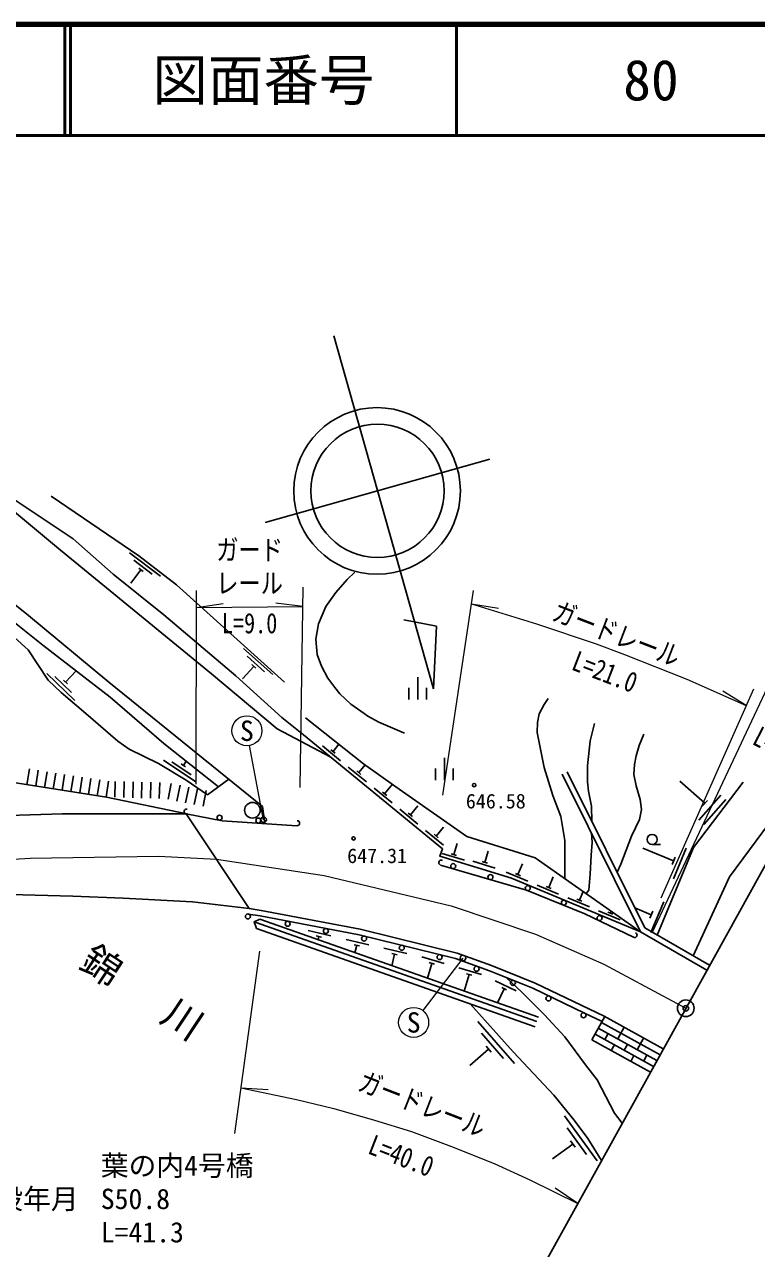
# Model space of a CAD drawing. Units: millimetres, scale not verified. Extents: x 40000 to 680000, y 20000 to 380000.
# Drawn here: x 505119 to 570996, y 269830 to 380000 of the extents above; entities that cross this region are included whole.
import ezdxf
from ezdxf.enums import TextEntityAlignment as Align

# ---------------------------------------------------------------- set-up
doc = ezdxf.new("R2010")
doc.units = ezdxf.units.MM
doc.header["$LTSCALE"] = 1000
doc.header["$PDMODE"] = 32
doc.header["$PDSIZE"] = 500
doc.linetypes.add('CHAIN', pattern=[18.5, 12, -1.5, 3.5, -1.5])
for name, color, linetype, lineweight in [('M-BGD', 7, 'Continuous', 25), ('M-BMK', 2, 'CHAIN', 13), ('M-BMK-HTXT', 7, 'Continuous', 13), ('M-BMK-OTRS', 5, 'Continuous', 25), ('M-BMK-SRVR', 3, 'Continuous', 25), ('M-STR-HTXT', 7, 'Continuous', 13), ('M-STR-STR1', 1, 'Continuous', 25), ('M-STR-STRC', 7, 'Continuous', 25), ('M-TTL', 2, 'Continuous', 140), ('M-TTL-LINE', 7, 'Continuous', 50)]:
    doc.layers.add(name, color=color, linetype=linetype, lineweight=lineweight)
doc.layers.add('M-OTRS', color=6, linetype='Continuous')
doc.layers.add('M-TTL-TXT', color=7, linetype='Continuous')
doc.styles.add('ＭＳ ゴシック', font='')
doc.styles.get('ＭＳ ゴシック').set_extended_font_data('MS Gothic')

msp = doc.modelspace()

# ---------------------------------------------------------------- linework, layer by layer
at = {"layer": 'M-BGD'}
for p, q in [((517359, 330340), (514568, 332453)), ((516619, 330524), (514945, 331791)), ((515601, 330918), (514696, 329722)), ((515797, 330770), (515406, 331066)), ((527454, 321506), (524837, 323830)), ((526731, 321746), (525161, 323141)), ((508807, 320814), (509770, 321814)), ((525747, 322219), (524751, 321098)), ((525930, 322056), (525564, 322382)), ((507130, 321595), (509652, 319168)), ((507843, 321326), (509355, 319870)), ((508630, 320984), (508983, 320644)), ((540507, 319251), (540507, 321244)), ((539707, 319251), (539707, 320296)), ((541307, 319251), (541307, 320296)), ((532886, 314565), (533419, 315215)), ((531941, 315069), (533564, 313737)), ((532696, 314720), (533075, 314410)), ((505565, 312996), (505342, 311573)), ((517627, 313791), (520531, 311838)), ((518375, 313649), (520118, 312477)), ((519210, 313449), (519617, 313176)), ((519414, 313312), (519668, 313690)), ((534260, 313166), (535884, 311834)), ((535205, 312662), (535781, 313364)), ((542108, 311989), (542108, 313034)), ((542908, 311989), (542908, 313982)), ((543708, 311989), (543708, 313034)), ((506355, 312872), (506133, 311449)), ((507146, 312748), (506923, 311326)), ((507936, 312625), (507714, 311202)), ((508726, 312501), (508504, 311078)), ((509517, 312378), (509294, 310955)), ((510307, 312254), (510085, 310831)), ((511098, 312130), (510875, 310708)), ((511888, 312007), (511666, 310584)), ((512678, 311883), (512456, 310460)), ((513294, 311878), (513256, 310439)), ((514094, 311857), (514055, 310417)), ((514894, 311835), (514855, 310396)), ((515694, 311814), (515655, 310374)), ((516493, 311792), (516455, 310353)), ((521586, 310659), (523496, 312073)), ((535016, 312818), (535395, 312507)), ((553517, 312522), (560558, 298325)), ((553964, 312744), (560938, 298683)), ((566345, 309903), (564093, 311885)), ((517293, 311771), (517254, 310331)), ((518331, 311676), (518049, 310264)), ((519115, 311520), (518833, 310107)), ((519900, 311363), (519618, 309951)), ((520684, 311206), (520402, 309794)), ((521469, 311050), (521187, 309638)), ((536580, 311263), (538203, 309932)), ((537335, 310915), (537714, 310604)), ((537525, 310760), (538224, 311613)), ((539844, 308857), (540510, 309669)), ((565804, 308381), (567786, 310633)), ((566114, 309640), (566576, 310166)), ((566255, 307984), (568237, 310236)), ((538899, 309361), (540523, 308029)), ((539655, 309013), (540033, 308702)), ((541219, 307458), (542842, 306126)), ((542164, 306955), (542829, 307766)), ((541974, 307110), (542353, 306799)), ((543762, 305289), (544070, 306293)), ((542697, 305396), (544704, 304781)), ((543528, 305361), (543996, 305218)), ((546544, 304583), (546851, 305587)), ((563536, 304719), (560767, 305872)), ((561604, 306202), (562354, 306202)), ((563513, 303103), (564667, 305873)), ((545478, 304690), (547486, 304075)), ((546309, 304655), (546778, 304511)), ((549524, 303481), (549927, 304450)), ((563402, 304396), (563671, 305042)), ((548474, 303690), (550412, 302883)), ((549298, 303575), (549750, 303387)), ((552293, 302328), (552697, 303297)), ((551243, 302538), (553182, 301731)), ((552067, 302422), (552520, 302234)), ((555063, 301175), (555391, 301964)), ((554013, 301385), (555952, 300578)), ((554837, 301269), (555289, 301081)), ((561496, 298261), (562650, 301030)), ((556783, 300232), (558722, 299425)), ((557607, 300117), (558059, 299928)), ((557833, 300023), (557904, 300194)), ((561519, 299876), (560041, 300492)), ((561384, 299553), (561653, 300199)), ((551241, 290268), (525803, 299247)), ((551075, 289796), (525987, 298627)), ((551374, 290645), (526286, 299476)), ((566775, 295321), (560938, 298683)), ((532698, 297969), (530652, 298445)), ((531846, 297860), (531368, 297971)), ((531607, 297915), (531540, 297627)), ((536107, 297177), (534061, 297652)), ((566533, 294884), (560558, 298325)), ((535255, 297067), (534777, 297178)), ((535016, 297122), (534861, 296458)), ((539516, 296384), (537470, 296860)), ((538664, 296274), (538186, 296385)), ((538425, 296329), (538183, 295288)), ((542877, 295481), (540864, 296078)), ((541785, 295492), (541389, 294160)), ((542020, 295422), (541550, 295562)), ((546232, 294484), (544219, 295082)), ((545140, 294496), (544695, 292996)), ((545375, 294426), (544905, 294565)), ((549366, 293035), (547466, 293929)), ((548289, 293210), (547692, 291941)), ((548510, 293106), (548067, 293315)), ((555527, 291026), (557098, 290274)), ((549214, 286488), (545919, 290250)), ((556178, 288611), (557338, 290707)), ((557048, 290183), (562315, 287267)), ((548216, 286944), (546240, 289201)), ((556468, 289135), (561735, 286219)), ((556758, 289659), (562025, 286743)), ((557343, 288651), (557633, 289175)), ((558508, 288690), (559088, 289738)), ((560257, 287721), (560838, 288769)), ((546889, 287776), (545197, 286294)), ((547120, 287513), (546659, 288039)), ((556178, 288611), (561445, 285695)), ((557928, 287643), (558218, 288166)), ((559093, 287682), (559383, 288206)), ((559677, 286674), (559967, 287198)), ((560842, 286713), (561132, 287237)), ((556661, 277732), (553726, 281780)), ((555710, 278278), (553949, 280706)), ((554465, 279228), (552643, 277907)), ((554670, 278945), (554260, 279511))]:
    msp.add_line(p, q, dxfattribs=at)
for points in [[(532695, 314049), (527847, 316606), (521961, 321543), (508369, 332698), (502571, 337474)], [(503934, 337424), (509486, 333702), (513090, 330538), (517649, 326862), (524145, 321374), (528274, 317614), (530236, 316066)], [(528511, 320794), (518785, 329561), (515405, 332164), (507511, 337548)], [(521586, 310659), (519658, 311999), (517193, 313484), (514526, 314763), (513521, 315502), (510628, 317993), (508417, 319872), (507256, 320982), (505448, 323701), (504232, 324837), (503280, 325572), (501076, 326752), (498631, 328054), (497740, 328669), (497125, 329287), (496332, 330639), (495673, 331129), (494947, 331438), (494483, 331746), (493827, 332481), (491216, 335932), (490893, 336531)], [(492040, 336767), (498917, 330442), (503460, 326780), (506781, 324134), (512820, 319446), (517656, 315277), (522580, 311395)], [(526759, 308078), (526532, 309610), (512716, 320816), (505495, 326794), (492837, 336906)], [(539327, 316202), (537012, 317203), (536032, 317755), (535676, 317979), (534490, 318835), (533499, 319740), (533047, 320324), (532406, 321161), (531833, 322246), (531459, 323295), (531347, 324662), (531585, 326043), (532224, 327611), (533128, 328884), (534166, 330045), (534860, 330699)], [(492699, 319015), (495894, 315031), (503942, 311792), (512501, 310453), (519717, 308939)], [(553757, 303116), (553757, 306567), (553392, 308709), (552676, 310615), (551873, 313132), (551534, 314934), (551256, 316269), (551284, 317175), (551430, 317940), (551875, 318787), (552248, 319346)], [(560558, 298325), (551075, 305005), (544933, 306912), (538523, 311399), (535640, 313464), (530405, 317590)], [(556190, 308258), (556139, 309650), (555864, 310998), (555776, 311830), (555776, 313283), (556027, 315517), (556423, 317097)], [(530236, 316066), (542748, 305802), (542489, 305136), (548952, 303156), (560558, 298325)], [(560861, 316116), (560446, 315099), (560173, 314188), (560014, 313389), (559948, 312501), (560163, 311472), (560528, 310258), (560638, 309358), (560461, 308441), (559743, 306953), (558779, 304435), (558449, 303702)], [(562054, 298040), (565338, 305923), (569787, 311793)], [(565291, 296176), (568575, 303274), (573281, 309636)], [(519675, 308943), (522898, 308337), (529643, 307885)], [(555657, 301777), (555910, 302083), (556016, 303537), (556130, 305226), (556194, 306365), (556135, 307241)], [(542566, 304346), (550290, 302076), (555537, 299959), (559923, 297846)], [(525261, 299937), (526324, 299763), (535236, 298070), (543912, 295935), (546961, 294823), (550862, 293265), (555527, 291026)], [(525341, 300431), (526411, 300256), (535342, 298559), (544058, 296414), (547139, 295290), (551064, 293723), (557277, 290740), (562605, 287790)], [(526286, 299476), (525803, 299247), (525987, 298627)], [(558907, 281111), (558208, 282008), (556668, 285009), (555601, 286377), (553758, 288878), (551924, 290854), (549865, 292889), (548454, 294226)], [(545228, 291855), (549102, 287524), (552748, 283620), (554594, 281381), (555802, 279727), (557049, 277756)]]:
    msp.add_lwpolyline(points, dxfattribs=at)
for centre, radius in [((545586, 311538), 150), ((525628, 309278), 700), ((522678, 308607), 225), ((526166, 308344), 225), ((534732, 306748), 150), ((561604, 306652), 450), ((543698, 304248), 225), ((547056, 303261), 225), ((550412, 302269), 225), ((553658, 300960), 225), ((525224, 299715), 225), ((556867, 299568), 225), ((528805, 299063), 225), ((532243, 298410), 225), ((535676, 297730), 225), ((539075, 296894), 225), ((542473, 296058), 225), ((545806, 295005), 225), ((549069, 293739), 225), ((552274, 292338), 225), ((555429, 290823), 225)]:
    msp.add_circle(centre, radius, dxfattribs=at)
for centre, start, end in [((519717, 309164), 80.76317, 279.83102), ((529658, 308110), 266.16955, 86.16955), ((542630, 304562), 64.27091, 244.27091), ((560020, 298048), 244.27091, 64.27091)]:
    msp.add_arc(centre, 225, start, end, dxfattribs=at)
at = {"layer": 'M-BMK'}
msp.add_lwpolyline([(381052, 292552), (391191, 292602), (406469, 293801), (441886, 297348), (467682, 301228), (480259, 302975), (488566, 303833), (496367, 304439), (505626, 304960), (517172, 305144), (522385, 304873), (532087, 303405), (543528, 300667), (551102, 298110), (557251, 295418), (564632, 291451)], dxfattribs=at)
at = {"layer": 'M-BMK-OTRS'}
msp.add_line((578173, 315906), (546513, 258727), dxfattribs=at)
at = {"layer": 'M-BMK-SRVR'}
for p, q in [((532956, 351982), (541914, 320190)), ((546995, 340873), (526782, 335177)), ((542195, 325850), (539249, 326419)), ((541914, 320190), (542195, 325850))]:
    msp.add_line(p, q, dxfattribs=at)
for centre, radius in [((536848, 338014), 7500), ((536888, 338025), 6000), ((564632, 291451), 750)]:
    msp.add_circle(centre, radius, dxfattribs=at)
at = {"layer": 'M-OTRS'}
msp.add_point((564632, 291451), dxfattribs=at)
at = {"layer": 'M-STR-HTXT'}
for p, q in [((520570, 311622), (520586, 329059)), ((529925, 311313), (530199, 329356)), ((542781, 310628), (545533, 329057)), ((520585, 327523), (523013, 327885)), ((520585, 327523), (530172, 327601)), ((530172, 327601), (527738, 327923)), ((545352, 327843), (547776, 327456)), ((572443, 321316), (561565, 298210)), ((570715, 320187), (562393, 301357)), ((570061, 318707), (567975, 320002)), ((526637, 308427), (525383, 315104)), ((524034, 280176), (526288, 296586)), ((544578, 295974), (540962, 291252)), ((524598, 284282), (527048, 284128)), ((554912, 273896), (552881, 275275))]:
    msp.add_line(p, q, dxfattribs=at)
for points in [[(545352, 327843), (551185, 326053), (556567, 324252), (559115, 323298), (564726, 321065), (570061, 318707)], [(524598, 284282), (529601, 283255), (532972, 282419), (536624, 281385), (539960, 280350), (543540, 279016), (547395, 277496), (550589, 276021), (554912, 273896)]]:
    msp.add_lwpolyline(points, dxfattribs=at)
for centre in [(525134, 316431), (540142, 290180)]:
    msp.add_circle(centre, 1350, dxfattribs=at)
at = {"layer": 'M-STR-STR1'}
msp.add_line((525341, 300431), (519675, 308943), dxfattribs=at)
for points in [[(478165, 306558), (483769, 307234), (493578, 308182), (500777, 308708), (508516, 308960), (517377, 308960), (519675, 308943)], [(525341, 300431), (520232, 301032), (513988, 301368), (509481, 301554), (503845, 301708), (495562, 301089), (492503, 300754), (482354, 299393)]]:
    msp.add_lwpolyline(points, dxfattribs=at)
at = {"layer": 'M-STR-STRC'}
for centre in [(526637, 308427), (544578, 295974)]:
    msp.add_circle(centre, 250, dxfattribs=at)
at = {"layer": 'M-TTL'}
msp.add_line((680000, 380000), (40000, 380000), dxfattribs=at)
at = {"layer": 'M-TTL-LINE'}
for p, q in [((508747, 380000), (508747, 370000)), ((509247, 380000), (509247, 370000)), ((543997, 380000), (543997, 370000)), ((40000, 370000), (680000, 370000))]:
    msp.add_line(p, q, dxfattribs=at)

# ---------------------------------------------------------------- texts
at = {"layer": 'M-BGD', "style": 'ＭＳ ゴシック'}
for s, p in [('646.58', (547534, 309040)), ('647.31', (536854, 304124))]:
    msp.add_text(s, height=1320, dxfattribs=at).set_placement(p, align=Align.BOTTOM_CENTER)
at = {"layer": 'M-BMK-HTXT', "style": 'ＭＳ ゴシック'}
msp.add_text('錦   川', height=2566, rotation=326.525, dxfattribs=at).set_placement((515726, 292897), align=Align.MIDDLE_CENTER)
at = {"layer": 'M-STR-HTXT', "style": 'ＭＳ ゴシック', "width": 0.8}
for s, p in [('ガード', (525378, 331250)), ('レール', (525378, 328250)), ('L=9.0', (525378, 324650))]:
    msp.add_text(s, height=1833, dxfattribs=at).set_placement(p, align=Align.BOTTOM_CENTER)
for s, rotation, p in [('ガードレール', 338.953, (557887, 323791)), ('L=21.0', 338.953, (556831, 320380)), ('L=7.0', 332.806, (572471, 313645)), ('ガードレール', 338.761, (540390, 281457)), ('L=40.0', 338.761, (538502, 276822))]:
    msp.add_text(s, height=1833, rotation=rotation, dxfattribs=at).set_placement(p, align=Align.BOTTOM_CENTER)
at = {"layer": 'M-STR-HTXT', "style": 'ＭＳ ゴシック'}
for p in [(525134, 316431), (540142, 290180)]:
    msp.add_text('S', height=1833, dxfattribs=at).set_placement(p, align=Align.MIDDLE_CENTER)
for s, p in [('葉の内4号橋', (511985, 275831)), ('架設年月', (499985, 272831)), ('S50.8', (511985, 272831)), ('L=41.3', (511985, 269831))]:
    msp.add_text(s, height=1833, dxfattribs=at).set_placement(p, align=Align.BOTTOM_LEFT)
at = {"layer": 'M-TTL-TXT', "style": 'ＭＳ ゴシック'}
for s, p in [('図面番号', (526622, 375000)), ('80', (561497, 375000))]:
    msp.add_text(s, height=3666, dxfattribs=at).set_placement(p, align=Align.MIDDLE_CENTER)

doc.saveas('drawing.dxf')
